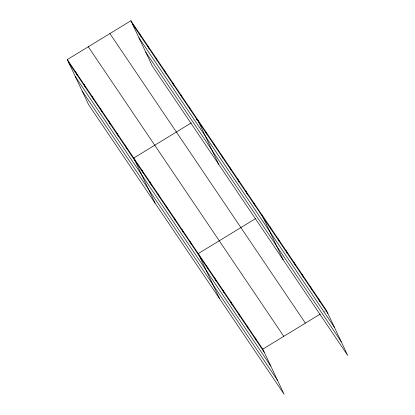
<?xml version="1.0" encoding="UTF-8"?>
<svg xmlns="http://www.w3.org/2000/svg" width="415" height="415" viewBox="0 0 415 415"><rect width="100%" height="100%" fill="white"/><g stroke="black" fill="none" stroke-linecap="round" stroke-linejoin="round"><path stroke-width="0.31" stroke-dasharray="2.08 1.56" d="M323.622 312.002L325.277 310.991"/><path stroke-width="0.62" d="M67.297 59.578L262.783 349.145L284.104 394.25L88.618 104.684L67.297 59.578L130.896 20.75L326.382 310.316L347.703 355.422L152.217 65.855L130.896 20.75M191.284 122.913L133.76 158.032L155.085 203.137M196.254 119.878L197.358 119.204L218.684 164.309M255.796 218.466L198.271 253.586L219.592 298.691M262.783 349.145L320.307 314.025M132.369 23.873L327.86 313.439M138.921 37.729L334.407 327.295M145.67 52.005L341.156 341.566M109.908 33.563L305.393 323.129M88.281 46.765L283.772 336.332M68.771 62.701L264.262 352.268M75.323 76.557L270.808 366.118M82.066 90.833L277.557 380.394M318.321 298.369L319.794 301.492M310.254 286.428L311.732 289.551M302.193 274.481L303.666 277.604M294.126 262.534L295.605 265.662M286.065 250.593L287.538 253.715M277.998 238.646L279.477 241.769M269.937 226.704L271.41 229.827M261.87 214.757L283.196 259.868M253.809 202.816L255.282 205.939M245.742 190.869L247.221 193.992M237.681 178.927L239.154 182.05M229.614 166.98L231.093 170.103M221.553 155.034L223.026 158.157M213.486 143.092L214.965 146.215M205.425 131.145L206.903 134.268M189.053 106.894L190.526 110.017M180.743 94.589L182.221 97.712M172.438 82.284L173.911 85.407M164.127 69.974L165.606 73.097M155.817 57.669L157.295 60.792M147.512 45.365L148.985 48.488M139.201 33.055L140.68 36.178M254.722 337.198L256.195 340.321M246.655 325.251L248.134 328.379M238.594 313.309L240.067 316.432M230.527 301.363L232.006 304.486M222.466 289.421L223.939 292.544M214.399 277.474L215.878 280.597M206.338 265.533L207.811 268.655M190.21 241.644L191.683 244.767M182.144 229.697L183.622 232.82M174.082 217.751L175.555 220.879M166.016 205.809L167.494 208.932M157.954 193.862L159.427 196.985M149.888 181.92L151.366 185.043M141.826 169.974L143.3 173.097M125.455 145.722L126.928 148.845M117.144 133.417L118.623 136.54M108.834 121.113L110.312 124.235M100.529 108.803L102.007 111.925M92.218 96.498L93.697 99.621M83.913 84.193L85.386 87.316M75.603 71.883L77.081 75.006"/></g></svg>
